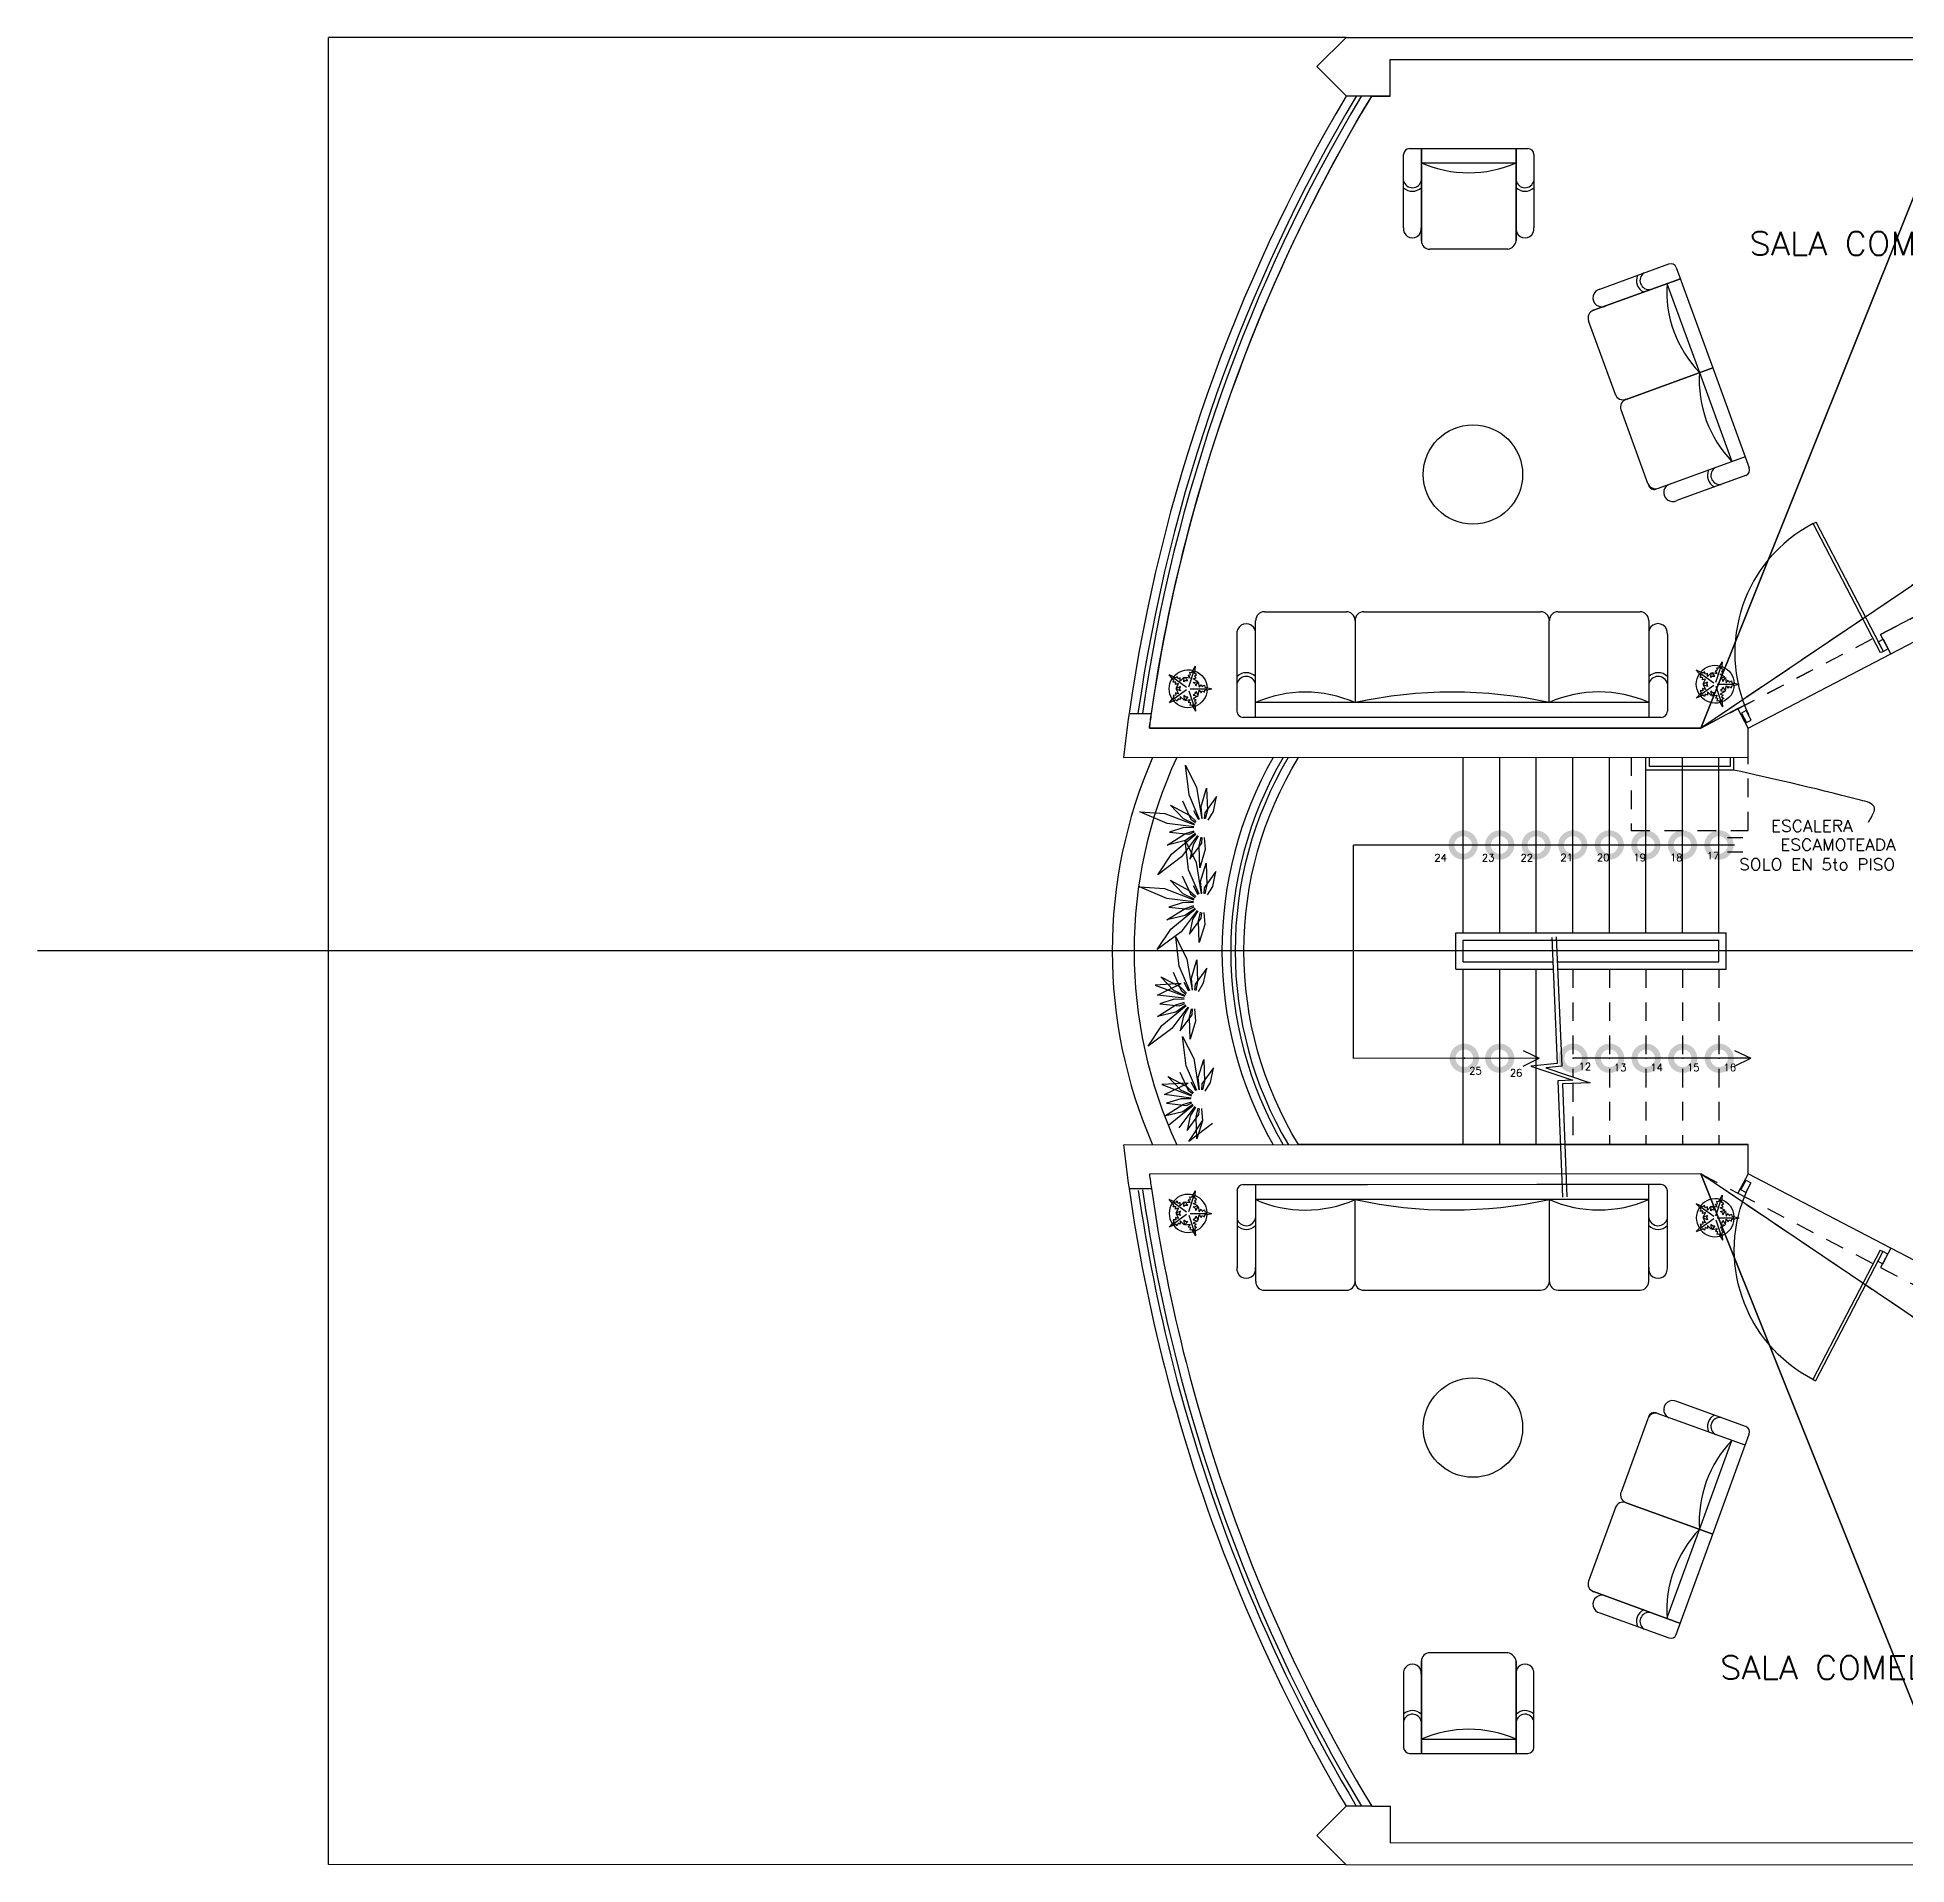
# Model space of a CAD drawing. Header units: millimetres. Extents: x 240 to 284.1, y 121.4 to 133.9.
# Drawn here: x 239.99 to 252.78, y 121.45 to 133.95 of the extents above; entities that cross this region are included whole.
import ezdxf

# ---------------------------------------------------------------- set-up
doc = ezdxf.new("R2010")
doc.units = ezdxf.units.MM
doc.linetypes.add('HIDDEN', pattern=[9.525, 6.35, -3.175])
doc.layers.add('AREAS', color=7, linetype='Continuous', plot=False)
doc.layers.add('VENTANAS', color=250, linetype='Continuous', plot=False)
for name, color, linetype in [('CORTE', 230, 'Continuous'), ('MUEBLES', 253, 'Continuous'), ('MUROS', 5, 'Continuous'), ('MUROS-BAJOS', 40, 'Continuous'), ('pisos', 8, 'Continuous'), ('PLANTAS', 3, 'Continuous'), ('PROYECCIONES', 6, 'HIDDEN'), ('PUERTAS', 2, 'Continuous')]:
    doc.layers.add(name, color=color, linetype=linetype)
doc.layers.add('TEXTOS', color=4, linetype='Continuous', lineweight=13)
doc.styles.add('ROMANS', font='romans.shx', dxfattribs={"height": 0.05})

# ---------------------------------------------------------------- blocks, each defined once
blk = doc.blocks.new('Mace022d')
for p, q in [((-0.004, 0.0436), (0, 0.0624)), ((0.004, 0.0436), (0, 0.0624)), ((0, 0.0053), (0, 0.05)), ((-0.0402, 0.0173), (-0.0593, 0.0193)), ((-0.0427, 0.0096), (-0.0593, 0.0192)), ((-0.0051, 0.0017), (-0.0476, 0.0155)), ((-0.0433, 0.0043), (-0.0427, 0.0096)), ((-0.0366, 0.006), (-0.0433, 0.0043)), ((-0.0375, 0.022), (-0.0402, 0.0173)), ((-0.0331, 0.0166), (-0.0375, 0.022)), ((-0.0354, 0.0002), (-0.0366, 0.006)), ((-0.0285, 0.0051), (-0.0354, 0.0002)), ((-0.0288, 0.0206), (-0.0331, 0.0166)), ((-0.0306, -0.009), (-0.0285, 0.0051)), ((-0.026, 0.0127), (-0.0288, 0.0206)), ((-0.0195, 0.0253), (-0.026, 0.0127)), ((-0.0168, 0.0133), (-0.0195, 0.0253)), ((-0.018, 0.0264), (-0.004, 0.0287)), ((-0.0075, 0.0201), (-0.018, 0.0264)), ((-0.0134, 0.0184), (-0.0168, 0.0133)), ((-0.0134, 0.0184), (-0.0075, 0.0201)), ((-0.0107, 0.0337), (-0.0056, 0.0367)), ((-0.004, 0.0287), (-0.0107, 0.0337)), ((-0.0093, 0.0425), (-0.004, 0.0436)), ((-0.0056, 0.0367), (-0.0093, 0.0425)), ((0.0093, 0.0425), (0.004, 0.0436)), ((0.004, 0.0287), (0.0107, 0.0337)), ((0.018, 0.0264), (0.004, 0.0287)), ((0.0051, 0.0017), (0.0476, 0.0155)), ((0.0056, 0.0367), (0.0093, 0.0425)), ((0.0107, 0.0337), (0.0056, 0.0367)), ((0.0075, 0.0201), (0.018, 0.0264)), ((0.0134, 0.0184), (0.0075, 0.0201)), ((0.0134, 0.0184), (0.0168, 0.0133)), ((0.0168, 0.0133), (0.0195, 0.0253)), ((0.0195, 0.0253), (0.026, 0.0127)), ((0.026, 0.0127), (0.0288, 0.0206)), ((0.0285, 0.0051), (0.0354, 0.0002)), ((0.0306, -0.009), (0.0285, 0.0051)), ((0.0288, 0.0206), (0.0331, 0.0166)), ((0.0331, 0.0166), (0.0375, 0.022)), ((0.0354, 0.0002), (0.0366, 0.006)), ((0.0366, 0.006), (0.0433, 0.0043)), ((0.0375, 0.022), (0.0402, 0.0173)), ((0.0402, 0.0173), (0.0593, 0.0193)), ((0.0427, 0.0096), (0.0593, 0.0192)), ((0.0433, 0.0043), (0.0427, 0.0096)), ((-0.0289, -0.0329), (-0.0367, -0.0504)), ((-0.0224, -0.0376), (-0.0366, -0.0505)), ((-0.0261, -0.0264), (-0.0325, -0.0289)), ((-0.0325, -0.0289), (-0.0289, -0.0329)), ((-0.0214, -0.0009), (-0.0306, -0.009)), ((-0.0178, -0.0118), (-0.0301, -0.0107)), ((-0.0301, -0.0107), (-0.0201, -0.0209)), ((-0.0031, -0.0043), (-0.0294, -0.0405)), ((-0.0201, -0.0209), (-0.0285, -0.021)), ((-0.0285, -0.021), (-0.0261, -0.0264)), ((-0.0174, -0.0398), (-0.0224, -0.0376)), ((-0.0216, -0.007), (-0.0214, -0.0009)), ((-0.0216, -0.007), (-0.0178, -0.0118)), ((-0.017, -0.0329), (-0.0174, -0.0398)), ((-0.0111, -0.0336), (-0.017, -0.0329)), ((-0.0136, -0.0255), (-0.0111, -0.0336)), ((-0.0009, -0.0319), (-0.0136, -0.0255)), ((-0.0057, -0.0206), (-0.0009, -0.0319)), ((0, -0.0227), (-0.0057, -0.0206)), ((0, -0.0227), (0.0057, -0.0206)), ((0.0057, -0.0206), (0.0009, -0.0319)), ((0.0009, -0.0319), (0.0136, -0.0255)), ((0.0031, -0.0043), (0.0294, -0.0405)), ((0.0136, -0.0255), (0.0111, -0.0336)), ((0.0111, -0.0336), (0.017, -0.0329)), ((0.017, -0.0329), (0.0174, -0.0398)), ((0.0174, -0.0398), (0.0224, -0.0376)), ((0.0216, -0.007), (0.0178, -0.0118)), ((0.0178, -0.0118), (0.0301, -0.0107)), ((0.0301, -0.0107), (0.0201, -0.0209)), ((0.0201, -0.0209), (0.0285, -0.021)), ((0.0214, -0.0009), (0.0306, -0.009)), ((0.0216, -0.007), (0.0214, -0.0009)), ((0.0224, -0.0376), (0.0366, -0.0505)), ((0.0285, -0.021), (0.0261, -0.0264)), ((0.0261, -0.0264), (0.0325, -0.0289)), ((0.0325, -0.0289), (0.0289, -0.0329)), ((0.0289, -0.0329), (0.0367, -0.0504))]:
    blk.add_line(p, q)
for start, end in [(93.0836, 158.9164), (21.0836, 86.9164), (165.0836, 230.9164), (309.0836, 14.9164), (237.0836, 302.9164)]:
    blk.add_arc((0, 0), 0.05, start, end)
blk = doc.blocks.new('_DOTSMALL')
at = {"color": 0, "linetype": 'ByBlock', "const_width": 0.5}
blk.add_lwpolyline([(-0.0625, 0, 1), (0.0625, 0, 1)], format="xyb", close=True, dxfattribs=at)
blk = doc.blocks.new('P')
at = {"layer": 'PUERTAS', "color": 1}
for p, q in [((0, -0.946), (0.912, -0.946)), ((0, -0.966), (0, -0.949)), ((0, -0.966), (0.912, -0.966)), ((0.912, -0.946), (0.912, -0.966))]:
    blk.add_line(p, q, dxfattribs=at)
for points in [[(0, 0), (0, -0.034), (0.068, -0.034), (0.068, 0)], [(0, -1), (0, -0.966), (0.068, -0.966), (0.068, -1)]]:
    blk.add_lwpolyline(points, close=True, dxfattribs=at)
at = {"layer": 'PUERTAS'}
blk.add_arc((0, -0.946), 0.912, 0, 87.4552, dxfattribs=at)

msp = doc.modelspace()

# ---------------------------------------------------------------- linework, layer by layer
at = {"layer": 'AREAS', "ltscale": 0.05}
for points in [[(251.37, 129.22), (253.143, 133.645), (253.443, 133.645), (255.929, 132.295), (251.37, 129.22)], [(251.37, 126.171), (253.143, 121.746), (253.443, 121.746), (255.929, 123.096), (251.37, 126.171)]]:
    msp.add_lwpolyline(points, dxfattribs=at)
at = {"layer": 'CORTE'}
for p, q in [((250.352, 127.788), (250.388, 126.926)), ((250.382, 127.792), (250.419, 126.907)), ((250.388, 126.926), (250.209, 126.908)), ((250.209, 126.908), (250.496, 126.812)), ((250.419, 126.907), (250.31, 126.896)), ((250.31, 126.896), (250.613, 126.794)), ((250.496, 126.812), (250.392, 126.807)), ((250.392, 126.807), (250.425, 126.011)), ((250.613, 126.794), (250.424, 126.787)), ((250.424, 126.787), (250.455, 126.015))]:
    msp.add_line(p, q, dxfattribs=at)
at = {"layer": 'MUEBLES'}
for p, q in [((249.337, 132.644), (249.337, 133.145)), ((249.378, 133.185), (250.188, 133.185)), ((249.459, 132.554), (249.459, 133.185)), ((249.459, 133.185), (249.459, 132.554)), ((250.107, 133.185), (250.107, 132.554)), ((250.107, 132.554), (250.107, 133.185)), ((250.228, 133.145), (250.228, 132.644)), ((249.459, 133.088), (250.107, 133.088)), ((250.05, 132.497), (249.516, 132.497)), ((250.681, 132.224), (251.151, 132.396)), ((251.203, 132.371), (251.452, 131.686)), ((250.637, 132.079), (251.231, 132.295)), ((251.231, 132.295), (250.637, 132.079)), ((251.139, 132.262), (251.361, 131.653)), ((250.786, 131.504), (250.603, 132.006)), ((251.452, 131.686), (250.859, 131.47)), ((250.859, 131.47), (251.452, 131.686)), ((251.361, 131.653), (251.583, 131.044)), ((251.452, 131.686), (251.702, 131.001)), ((251.008, 130.895), (250.825, 131.398)), ((251.674, 131.077), (251.08, 130.861)), ((251.677, 130.949), (251.207, 130.778)), ((248.325, 129.293), (248.325, 129.957)), ((248.385, 130.016), (248.946, 130.016)), ((249.006, 129.957), (249.006, 129.395)), ((249.065, 130.016), (250.275, 130.017)), ((250.334, 129.396), (250.334, 129.957)), ((250.394, 130.017), (250.955, 130.017)), ((251.015, 129.957), (251.015, 129.294)), ((248.198, 129.336), (248.198, 129.861)), ((251.142, 129.862), (251.142, 129.336)), ((249.091, 129.293), (248.24, 129.293)), ((249.006, 129.395), (248.325, 129.395)), ((250.273, 129.294), (248.774, 129.293)), ((250.334, 129.396), (249.006, 129.395)), ((251.1, 129.294), (250.249, 129.294)), ((251.015, 129.396), (250.334, 129.396)), ((249.091, 126.097), (248.24, 126.097)), ((248.325, 126.097), (248.325, 125.434)), ((250.273, 126.098), (248.774, 126.097)), ((251.1, 126.098), (250.249, 126.098)), ((251.015, 125.435), (251.015, 126.098)), ((248.198, 126.055), (248.198, 125.529)), ((249.006, 125.995), (248.325, 125.995)), ((250.334, 125.996), (249.006, 125.995)), ((249.006, 125.434), (249.006, 125.995)), ((251.015, 125.996), (250.334, 125.996)), ((250.334, 125.996), (250.334, 125.435)), ((251.142, 125.53), (251.142, 126.055)), ((248.385, 125.375), (248.946, 125.375)), ((249.065, 125.375), (250.275, 125.375)), ((250.394, 125.375), (250.955, 125.375)), ((251.677, 124.442), (251.207, 124.613)), ((251.008, 124.496), (250.825, 123.994)), ((251.674, 124.314), (251.08, 124.53)), ((251.361, 123.739), (251.583, 124.348)), ((251.452, 123.705), (251.702, 124.39)), ((251.452, 123.705), (250.859, 123.921)), ((250.859, 123.921), (251.452, 123.705)), ((250.786, 123.888), (250.603, 123.385)), ((251.139, 123.13), (251.361, 123.739)), ((251.203, 123.02), (251.452, 123.705)), ((250.637, 123.313), (251.231, 123.096)), ((251.231, 123.096), (250.637, 123.313)), ((250.681, 123.167), (251.151, 122.996)), ((250.05, 122.895), (249.516, 122.895)), ((249.459, 122.206), (249.459, 122.838)), ((249.459, 122.838), (249.459, 122.206)), ((250.107, 122.838), (250.107, 122.206)), ((250.107, 122.206), (250.107, 122.838)), ((249.337, 122.747), (249.337, 122.247)), ((250.228, 122.247), (250.228, 122.747)), ((249.459, 122.303), (250.107, 122.303)), ((249.378, 122.206), (250.188, 122.206))]:
    msp.add_line(p, q, dxfattribs=at)
at = {"layer": 'MUEBLES', "ltscale": 0.05}
for centre in [(249.812, 130.956), (249.812, 124.435)]:
    msp.add_circle(centre, 0.34, dxfattribs=at)
at = {"layer": 'MUEBLES'}
for centre, radius, start, end in [((249.378, 133.145), 0.0405, 90, 180), ((250.188, 133.145), 0.0405, 360, 90), ((249.783, 133.823), 0.803, 246.2172, 293.7828), ((249.398, 132.98), 0.0623, 193.5044, 349.5997), ((249.398, 132.98), 0.0866, 225.8735, 315.0274), ((250.168, 132.98), 0.0623, 190.4003, 346.4956), ((250.168, 132.98), 0.0866, 224.9726, 314.1265), ((249.398, 132.636), 0.0613, 172.1977, 7.8023), ((250.168, 132.636), 0.0613, 172.1977, 7.8023), ((249.516, 132.554), 0.0567, 180, 270), ((250.035, 132.569), 0.074, 282.1715, 347.8285), ((251.165, 132.357), 0.0405, 20, 110), ((251.017, 132.283), 0.0866, 155.8735, 245.0274), ((251.017, 132.283), 0.0623, 123.5044, 279.5997), ((251.941, 132.209), 0.803, 176.2172, 223.7828), ((250.694, 132.164), 0.0613, 102.1977, 297.8023), ((250.656, 132.026), 0.0567, 110, 200), ((252.163, 131.6), 0.803, 176.2172, 223.7828), ((250.839, 131.523), 0.0567, 200, 290), ((250.878, 131.417), 0.0567, 110, 200), ((251.502, 130.95), 0.0866, 154.9726, 244.1265), ((251.502, 130.95), 0.0623, 120.4003, 276.4956), ((251.664, 130.987), 0.0405, 290, 20), ((251.061, 130.915), 0.0567, 200, 290), ((251.051, 130.894), 0.0405, 200, 290), ((251.178, 130.832), 0.0613, 102.1977, 297.8023), ((248.261, 129.87), 0.0644, 352.1977, 187.8023), ((248.385, 129.957), 0.0595, 90, 180), ((248.946, 129.957), 0.0595, 0, 90), ((249.065, 129.957), 0.0595, 90, 180), ((250.275, 129.957), 0.0595, 0, 90), ((250.394, 129.957), 0.0595, 90, 180), ((250.955, 129.957), 0.0595, 0, 90), ((251.078, 129.871), 0.0644, 352.1977, 187.8023), ((248.261, 129.509), 0.0654, 10.4003, 166.4956), ((248.261, 129.509), 0.0909, 44.9726, 134.1265), ((251.079, 129.509), 0.0909, 45.8735, 135.0274), ((251.079, 129.509), 0.0654, 13.5044, 169.5997), ((248.665, 128.623), 0.844, 66.2172, 113.7828), ((249.671, 126.35), 3.117, 77.7119, 102.3283), ((250.674, 128.624), 0.844, 66.2172, 113.7828), ((248.24, 129.336), 0.0425, 180, 270), ((251.1, 129.336), 0.0425, 270, 0), ((248.24, 126.055), 0.0425, 90, 180), ((251.1, 126.055), 0.0425, 360, 90), ((248.665, 126.767), 0.844, 246.2172, 293.7828), ((249.669, 129.041), 3.117, 257.7119, 282.3283), ((250.674, 126.768), 0.844, 246.2172, 293.7828), ((248.261, 125.882), 0.0654, 193.5044, 349.5997), ((251.079, 125.882), 0.0654, 190.4003, 346.4956), ((248.261, 125.882), 0.0909, 225.8735, 315.0274), ((251.079, 125.882), 0.0909, 224.9726, 314.1265), ((248.261, 125.521), 0.0644, 172.1977, 7.8023), ((251.078, 125.521), 0.0644, 172.1977, 7.8023), ((248.385, 125.434), 0.0595, 180, 270), ((248.946, 125.434), 0.0595, 270, 0), ((249.065, 125.434), 0.0595, 180, 270), ((250.275, 125.435), 0.0595, 270, 0), ((250.394, 125.435), 0.0595, 180, 270), ((250.955, 125.435), 0.0595, 270, 0), ((251.178, 124.559), 0.0613, 62.1977, 257.8023), ((251.061, 124.477), 0.0567, 70, 160), ((251.051, 124.498), 0.0405, 70, 160), ((251.502, 124.442), 0.0866, 115.8735, 205.0274), ((251.502, 124.442), 0.0623, 83.5044, 239.5997), ((251.664, 124.404), 0.0405, 340, 70), ((252.163, 123.792), 0.803, 136.2172, 183.7828), ((250.839, 123.868), 0.0567, 70, 160), ((250.878, 123.975), 0.0567, 160, 250), ((251.941, 123.183), 0.803, 136.2172, 183.7828), ((250.656, 123.366), 0.0567, 160, 250), ((250.694, 123.227), 0.0613, 62.1977, 257.8023), ((251.017, 123.109), 0.0866, 114.9726, 204.1265), ((251.017, 123.109), 0.0623, 80.4003, 236.4956), ((251.165, 123.034), 0.0405, 250, 340), ((249.516, 122.838), 0.0567, 90, 180), ((250.035, 122.822), 0.074, 12.1715, 77.8285), ((249.398, 122.756), 0.0613, 352.1977, 187.8023), ((250.168, 122.756), 0.0613, 352.1977, 187.8023), ((249.398, 122.412), 0.0866, 44.9726, 134.1265), ((249.398, 122.412), 0.0623, 10.4003, 166.4956), ((250.168, 122.412), 0.0866, 45.8735, 135.0274), ((250.168, 122.412), 0.0623, 13.5044, 169.5997), ((249.783, 121.568), 0.803, 66.2172, 113.7828), ((249.378, 122.247), 0.0405, 180, 270), ((250.188, 122.247), 0.0405, 270, 0)]:
    msp.add_arc(centre, radius, start, end, dxfattribs=at)
at = {"layer": 'MUROS'}
for p, q in [((248.743, 133.748), (248.945, 133.946)), ((248.945, 133.945), (269.679, 133.946)), ((249.245, 133.795), (257.879, 133.796)), ((249.245, 133.546), (249.245, 133.796)), ((249.245, 133.665), (249.245, 133.795)), ((248.743, 133.748), (248.945, 133.546)), ((248.945, 133.546), (249.245, 133.546)), ((252.858, 129.996), (252.601, 129.862)), ((252.67, 129.729), (252.601, 129.862)), ((247.46, 129.32), (247.612, 129.32)), ((251.625, 129.354), (251.37, 129.221)), ((251.695, 129.221), (251.625, 129.354)), ((247.598, 129.22), (251.37, 129.221)), ((247.421, 129.02), (251.695, 129.021)), ((247.421, 126.37), (250.41, 126.371)), ((250.441, 126.371), (251.695, 126.371)), ((251.695, 126.171), (251.625, 126.038)), ((247.46, 126.07), (247.612, 126.07)), ((252.67, 125.663), (252.601, 125.53)), ((248.743, 121.644), (248.945, 121.845)), ((248.743, 121.644), (248.945, 121.445)), ((248.945, 121.445), (269.679, 121.446))]:
    msp.add_line(p, q, dxfattribs=at)
at = {"layer": 'MUROS', "ltscale": 0.05}
msp.add_line((249.119, 121.845), (248.945, 121.845), dxfattribs=at)
at = {"layer": 'MUROS'}
for points in [[(251.37, 129.22), (247.598, 129.22, -0.002225), (247.612, 129.32, -0.026712), (247.849, 130.508, -0.072936), (249.119, 133.545), (249.245, 133.545), (249.245, 133.795), (253.143, 133.795), (253.143, 133.645), (253.443, 133.645), (253.143, 133.645)], [(251.37, 126.171), (247.598, 126.17, 0.002225), (247.612, 126.07, 0.026712), (247.849, 124.883, 0.072936), (249.119, 121.845), (249.245, 121.845), (249.245, 121.595), (253.143, 121.596), (253.143, 121.746), (253.443, 121.746), (253.143, 121.746)]]:
    msp.add_lwpolyline(points, format="xyb", close=True, dxfattribs=at)
msp.add_lwpolyline([(253.295, 126.642), (253.295, 125.696), (253.295, 125.546), (252.895, 125.546), (252.67, 125.663), (251.695, 126.171), (251.695, 126.371), (248.619, 126.371, -0.28227), (248.619, 129.02), (251.695, 129.021), (251.695, 129.221), (252.67, 129.729), (252.895, 129.846), (253.295, 129.846), (253.295, 129.696), (253.295, 128.75)], format="xyb", dxfattribs=at)
at = {"layer": 'MUROS', "ltscale": 0.05}
for radius, start, end in [(11.495, 171.8728, 173.3807), (11.345, 171.7646, 172.2746), (11.495, 186.6193, 188.1272)]:
    msp.add_arc((258.839, 127.695), radius, start, end, dxfattribs=at)
at = {"layer": 'MUROS'}
for p in [(249.745, 128.421), (249.995, 128.421), (250.245, 128.421), (250.495, 128.421), (250.745, 128.421), (250.995, 128.421), (251.245, 128.421), (251.495, 128.421), (249.753, 126.962), (250.497, 126.962), (250.747, 126.962), (250.997, 126.962), (251.247, 126.962), (251.497, 126.962)]:
    msp.add_point(p, dxfattribs=at)
at = {"layer": 'MUROS-BAJOS', "ltscale": 0.05}
for p, q in [((249.745, 127.821), (249.745, 129.021)), ((249.995, 127.821), (249.995, 129.021)), ((250.245, 127.821), (250.245, 129.021)), ((250.495, 127.821), (250.495, 129.021)), ((250.745, 127.821), (250.745, 129.021)), ((250.995, 127.821), (250.995, 129.021)), ((251.245, 127.821), (251.245, 129.021)), ((251.495, 127.821), (251.495, 129.021)), ((249.745, 126.371), (249.745, 127.571)), ((249.995, 126.371), (249.995, 127.571)), ((250.245, 126.371), (250.245, 127.571))]:
    msp.add_line(p, q, dxfattribs=at)
at = {"layer": 'MUROS-BAJOS', "linetype": 'HIDDEN', "ltscale": 0.02}
for p, q in [((250.495, 127.571), (250.495, 126.834)), ((250.745, 127.571), (250.745, 126.371)), ((250.995, 127.571), (250.995, 126.371)), ((251.245, 127.571), (251.245, 126.371)), ((251.495, 127.571), (251.495, 126.371)), ((250.495, 126.79), (250.495, 126.371))]:
    msp.add_line(p, q, dxfattribs=at)
at = {"layer": 'MUROS-BAJOS', "ltscale": 0.05}
for radius, start, end in [(11.495, 149.4069, 171.8728), (11.345, 148.9525, 171.7646)]:
    msp.add_arc((258.839, 127.695), radius, start, end, dxfattribs=at)
at = {"layer": 'MUROS-BAJOS'}
for centre, radius, start, end in [((250.656, 127.695), 3.312, 156.4151, 203.5849), ((250.656, 127.695), 3.162, 155.2225, 204.7766), ((250.779, 127.696), 2.684, 150.4259, 209.5884), ((258.839, 127.695), 11.495, 188.1272, 194.3559), ((258.839, 127.695), 11.495, 194.3559, 210.5931)]:
    msp.add_arc(centre, radius, start, end, dxfattribs=at)
at = {"layer": 'pisos', "ltscale": 0.05}
for p, q in [((248.945, 133.945), (241.983, 133.946)), ((251.695, 128.939), (251.695, 128.939)), ((248.945, 121.445), (241.983, 121.446))]:
    msp.add_line(p, q, dxfattribs=at)
at = {"layer": 'pisos'}
msp.add_line((241.983, 121.446), (241.983, 133.946), dxfattribs=at)
at = {"layer": 'pisos', "color": 6, "ltscale": 0.05}
msp.add_line((284.109, 127.696), (239.991, 127.696), dxfattribs=at)
at = {"layer": 'pisos', "ltscale": 0.05}
msp.add_spline([(252.517, 128.578), (252.556, 128.684), (252.464, 128.728), (251.595, 128.934)], degree=3, dxfattribs=at)
at = {"layer": 'PLANTAS'}
for p, q in [((247.87, 128.765), (247.845, 128.967)), ((247.845, 128.967), (247.921, 128.815)), ((247.921, 128.815), (247.956, 128.601)), ((247.952, 128.685), (247.99, 128.809)), ((247.99, 128.809), (247.995, 128.66)), ((247.534, 128.647), (247.703, 128.637)), ((247.721, 128.567), (247.534, 128.647)), ((247.832, 128.599), (247.743, 128.693)), ((247.743, 128.693), (247.874, 128.623)), ((247.826, 128.723), (247.882, 128.598)), ((247.941, 128.596), (247.87, 128.765)), ((247.936, 128.594), (247.903, 128.654)), ((247.96, 128.601), (247.952, 128.685)), ((248.057, 128.752), (247.977, 128.641)), ((247.995, 128.66), (247.981, 128.6)), ((248, 128.592), (248.036, 128.651)), ((248.036, 128.651), (248.057, 128.752)), ((247.703, 128.637), (247.906, 128.56)), ((247.903, 128.545), (247.721, 128.567)), ((247.833, 128.54), (247.735, 128.509)), ((247.908, 128.564), (247.832, 128.599)), ((247.902, 128.539), (247.833, 128.54)), ((247.846, 128.5), (247.905, 128.518)), ((247.874, 128.623), (247.919, 128.581)), ((247.882, 128.598), (247.914, 128.575)), ((247.977, 128.641), (247.973, 128.601)), ((247.72, 128.421), (247.846, 128.5)), ((247.846, 128.451), (247.72, 128.421)), ((247.735, 128.509), (247.871, 128.494)), ((247.749, 128.359), (247.917, 128.496)), ((247.928, 128.486), (247.817, 128.339)), ((247.842, 128.454), (247.918, 128.302)), ((247.867, 128.252), (247.842, 128.454)), ((247.914, 128.5), (247.846, 128.451)), ((247.871, 128.494), (247.908, 128.511)), ((247.876, 128.323), (247.956, 128.433)), ((247.897, 128.423), (247.876, 128.323)), ((247.933, 128.482), (247.897, 128.423)), ((247.938, 128.414), (247.952, 128.474)), ((247.943, 128.265), (247.938, 128.414)), ((247.956, 128.433), (247.96, 128.473)), ((247.973, 128.473), (247.981, 128.39)), ((247.655, 128.218), (247.749, 128.359)), ((247.817, 128.339), (247.655, 128.218)), ((247.918, 128.302), (247.953, 128.088)), ((247.981, 128.39), (247.943, 128.265)), ((247.949, 128.172), (247.987, 128.296)), ((247.987, 128.296), (247.992, 128.148)), ((247.74, 128.18), (247.871, 128.11)), ((247.829, 128.086), (247.74, 128.18)), ((247.823, 128.21), (247.879, 128.086)), ((247.938, 128.084), (247.867, 128.252)), ((247.933, 128.081), (247.9, 128.141)), ((247.957, 128.089), (247.949, 128.172)), ((248.054, 128.239), (247.974, 128.128)), ((247.992, 128.148), (247.978, 128.087)), ((247.997, 128.079), (248.033, 128.138)), ((248.033, 128.138), (248.054, 128.239)), ((247.718, 128.055), (247.531, 128.134)), ((247.531, 128.134), (247.701, 128.124)), ((247.701, 128.124), (247.903, 128.047)), ((247.9, 128.032), (247.718, 128.055)), ((247.83, 128.028), (247.732, 127.996)), ((247.905, 128.051), (247.829, 128.086)), ((247.899, 128.026), (247.83, 128.028)), ((247.871, 128.11), (247.916, 128.068)), ((247.879, 128.086), (247.911, 128.062)), ((247.974, 128.128), (247.97, 128.089)), ((247.717, 127.909), (247.843, 127.987)), ((247.843, 127.939), (247.717, 127.909)), ((247.732, 127.996), (247.868, 127.982)), ((247.746, 127.846), (247.914, 127.984)), ((247.925, 127.973), (247.815, 127.827)), ((247.843, 127.987), (247.902, 128.006)), ((247.911, 127.987), (247.843, 127.939)), ((247.868, 127.982), (247.905, 127.998)), ((247.873, 127.81), (247.953, 127.921)), ((247.894, 127.911), (247.873, 127.81)), ((247.93, 127.97), (247.894, 127.911)), ((247.935, 127.902), (247.949, 127.962)), ((247.94, 127.753), (247.935, 127.902)), ((247.953, 127.921), (247.957, 127.96)), ((247.97, 127.96), (247.978, 127.877)), ((247.652, 127.705), (247.746, 127.846)), ((247.815, 127.827), (247.652, 127.705)), ((247.779, 127.793), (247.855, 127.641)), ((247.803, 127.592), (247.779, 127.793)), ((247.978, 127.877), (247.94, 127.753)), ((247.855, 127.641), (247.89, 127.427)), ((247.886, 127.511), (247.923, 127.636)), ((247.923, 127.636), (247.928, 127.487)), ((247.676, 127.52), (247.808, 127.45)), ((247.765, 127.425), (247.676, 127.52)), ((247.76, 127.55), (247.815, 127.425)), ((247.875, 127.423), (247.803, 127.592)), ((247.894, 127.428), (247.886, 127.511)), ((247.991, 127.578), (247.911, 127.468)), ((247.969, 127.477), (247.991, 127.578)), ((247.816, 127.473), (247.637, 127.463)), ((247.637, 127.463), (247.84, 127.386)), ((247.654, 127.394), (247.816, 127.473)), ((247.836, 127.372), (247.654, 127.394)), ((247.842, 127.39), (247.765, 127.425)), ((247.808, 127.45), (247.853, 127.408)), ((247.815, 127.425), (247.848, 127.401)), ((247.869, 127.42), (247.836, 127.481)), ((247.911, 127.468), (247.907, 127.428)), ((247.928, 127.487), (247.915, 127.426)), ((247.934, 127.419), (247.969, 127.477)), ((247.653, 127.248), (247.78, 127.327)), ((247.78, 127.278), (247.653, 127.248)), ((247.767, 127.367), (247.669, 127.335)), ((247.669, 127.335), (247.805, 127.321)), ((247.683, 127.186), (247.85, 127.323)), ((247.861, 127.312), (247.751, 127.166)), ((247.836, 127.365), (247.767, 127.367)), ((247.78, 127.327), (247.839, 127.345)), ((247.848, 127.326), (247.78, 127.278)), ((247.805, 127.321), (247.841, 127.337)), ((247.809, 127.149), (247.89, 127.26)), ((247.831, 127.25), (247.809, 127.149)), ((247.867, 127.309), (247.831, 127.25)), ((247.872, 127.241), (247.886, 127.301)), ((247.877, 127.092), (247.872, 127.241)), ((247.89, 127.26), (247.894, 127.3)), ((247.906, 127.3), (247.914, 127.216)), ((247.589, 127.044), (247.683, 127.186)), ((247.751, 127.166), (247.589, 127.044)), ((247.826, 127.112), (247.902, 126.96)), ((247.851, 126.91), (247.826, 127.112)), ((247.914, 127.216), (247.877, 127.092)), ((247.807, 126.868), (247.863, 126.743)), ((247.922, 126.742), (247.851, 126.91)), ((247.902, 126.96), (247.937, 126.746)), ((247.933, 126.83), (247.971, 126.954)), ((248.038, 126.897), (247.958, 126.786)), ((247.971, 126.954), (247.976, 126.805)), ((248.017, 126.796), (248.038, 126.897)), ((247.864, 126.792), (247.684, 126.782)), ((247.684, 126.782), (247.887, 126.705)), ((247.702, 126.713), (247.864, 126.792)), ((247.724, 126.838), (247.855, 126.768)), ((247.813, 126.744), (247.724, 126.838)), ((247.889, 126.709), (247.813, 126.744)), ((247.855, 126.768), (247.9, 126.726)), ((247.863, 126.743), (247.895, 126.72)), ((247.917, 126.739), (247.884, 126.799)), ((247.941, 126.746), (247.933, 126.83)), ((247.958, 126.786), (247.954, 126.746)), ((247.976, 126.805), (247.962, 126.745)), ((247.981, 126.737), (248.017, 126.796)), ((247.701, 126.566), (247.827, 126.645)), ((247.884, 126.69), (247.702, 126.713)), ((247.814, 126.685), (247.716, 126.654)), ((247.716, 126.654), (247.852, 126.639)), ((247.73, 126.504), (247.898, 126.642)), ((247.909, 126.631), (247.799, 126.485)), ((247.883, 126.684), (247.814, 126.685)), ((247.827, 126.645), (247.886, 126.663)), ((247.895, 126.645), (247.827, 126.596)), ((247.852, 126.639), (247.889, 126.656)), ((247.914, 126.627), (247.878, 126.569)), ((247.919, 126.559), (247.933, 126.62)), ((247.937, 126.578), (247.941, 126.618)), ((247.954, 126.618), (247.962, 126.535)), ((247.827, 126.596), (247.701, 126.566)), ((247.857, 126.468), (247.937, 126.578)), ((247.878, 126.569), (247.857, 126.468)), ((247.868, 126.393), (247.962, 126.535)), ((248.03, 126.515), (247.868, 126.393)), ((247.924, 126.411), (247.919, 126.559)), ((247.962, 126.535), (247.924, 126.411))]:
    msp.add_line(p, q, dxfattribs=at)
at = {"layer": 'PROYECCIONES', "ltscale": 0.02}
for p, q in [((251.625, 129.354), (252.601, 129.862)), ((250.895, 129.021), (250.895, 128.521)), ((251.695, 128.521), (251.695, 129.021)), ((250.895, 128.521), (251.695, 128.521))]:
    msp.add_line(p, q, dxfattribs=at)
for points in [[(251.37, 129.22), (251.625, 129.353), (252.601, 129.861), (252.858, 129.995), (254.074, 129.995), (255.929, 131.066), (255.929, 132.295), (255.929, 132.295)], [(251.37, 126.171), (251.625, 126.038), (252.601, 125.53), (252.858, 125.396), (254.074, 125.396), (255.929, 124.325), (255.929, 123.096), (255.929, 123.096)]]:
    msp.add_lwpolyline(points, close=True, dxfattribs=at)
at = {"layer": 'PUERTAS'}
for p, q in [((251.601, 128.421), (248.995, 128.42)), ((248.995, 126.961), (248.995, 128.42)), ((251.659, 128.471), (251.553, 128.471)), ((251.659, 128.371), (251.553, 128.371)), ((249.695, 127.571), (249.695, 127.821)), ((249.695, 127.821), (251.545, 127.821)), ((249.745, 127.621), (249.745, 127.771)), ((249.745, 127.771), (251.495, 127.771)), ((251.495, 127.621), (251.495, 127.771)), ((251.545, 127.571), (251.545, 127.821)), ((249.695, 127.571), (250.361, 127.571)), ((249.745, 127.621), (250.359, 127.621)), ((250.389, 127.621), (251.495, 127.621)), ((250.391, 127.571), (251.545, 127.571)), ((250.155, 127.016), (250.266, 126.962)), ((251.601, 127.016), (251.712, 126.962)), ((250.266, 126.962), (248.995, 126.961)), ((250.155, 126.908), (250.266, 126.962)), ((251.712, 126.962), (250.495, 126.962)), ((251.601, 126.908), (251.712, 126.962))]:
    msp.add_line(p, q, dxfattribs=at)
at = {"layer": 'VENTANAS', "ltscale": 0.05}
for p, q in [((250.995, 128.934), (250.995, 129.021)), ((251.595, 128.934), (250.995, 128.934)), ((251.019, 128.958), (251.019, 129.021)), ((251.571, 128.958), (251.019, 128.958)), ((251.571, 129.021), (251.571, 128.958)), ((251.595, 129.021), (251.595, 128.934))]:
    msp.add_line(p, q, dxfattribs=at)
for centre, radius, start, end in [((258.839, 127.695), 11.435, 149.2235, 171.8298), ((258.839, 127.695), 11.405, 149.1337, 171.8082), ((250.779, 127.696), 2.624, 149.6782, 210.3348), ((250.779, 127.696), 2.594, 149.2898, 210.7232)]:
    msp.add_arc(centre, radius, start, end, dxfattribs=at)
at = {"layer": 'VENTANAS'}
for radius, start, end in [(11.435, 188.2354, 194.3559), (11.405, 188.2354, 194.3559), (11.435, 194.3559, 210.771), (11.405, 194.3559, 210.8608)]:
    msp.add_arc((258.839, 127.695), radius, start, end, dxfattribs=at)

# ---------------------------------------------------------------- block references
at = {"layer": 'MUEBLES', "ltscale": 0.05, "yscale": 2.600000000000001, "zscale": 2.600000000000001, "rotation": 270}
for p, xscale in [((251.47, 129.521), -2.600000000000001), ((247.864, 129.49), -2.600000000000001), ((247.864, 125.901), 2.600000000000001), ((251.47, 125.871), 2.600000000000001)]:
    msp.add_blockref('Mace022d', p, dxfattribs=dict(at, xscale=xscale))
at = {"layer": 'MUROS', "xscale": 0.3200000000000333, "yscale": 0.3200000000000333, "zscale": 0.3200000000000333, "rotation": 296.5650511770802}
for p in [(249.745, 128.421), (249.995, 128.421), (250.245, 128.421), (250.495, 128.421), (250.745, 128.421), (250.995, 128.421), (251.245, 128.421), (251.495, 128.421), (249.753, 126.962), (249.995, 126.962), (250.497, 126.962), (250.747, 126.962), (250.997, 126.962), (251.247, 126.962), (251.497, 126.962)]:
    msp.add_blockref('_DOTSMALL', p, dxfattribs=at)
at = {"layer": 'pisos', "ltscale": 0.05, "yscale": 1.093112112780834, "zscale": 1.093112112780834}
for p, xscale, rotation in [((251.683, 129.258), 1.093112112780834, 117.512002623869), ((251.68, 126.127), -1.093112112780834, 62.48799737613097)]:
    msp.add_blockref('P', p, dxfattribs=dict(at, xscale=xscale, rotation=rotation))

# ---------------------------------------------------------------- texts
at = {"layer": 'PUERTAS', "style": 'ROMANS'}
for s, p in [('24', (249.548, 128.309)), ('23', (249.873, 128.309)), ('22', (250.137, 128.309)), ('21', (250.41, 128.31)), ('20', (250.66, 128.31)), ('19', (250.91, 128.31)), ('18', (251.16, 128.31)), ('17', (251.412, 128.323)), ('25', (249.786, 126.851)), ('26', (250.064, 126.837)), ('12', (250.535, 126.88)), ('13', (250.776, 126.874)), ('14', (251.026, 126.874)), ('15', (251.276, 126.874)), ('16', (251.526, 126.874))]:
    msp.add_text(s, height=0.05, dxfattribs=at).set_placement(p)
at = {"layer": 'TEXTOS', "style": 'ROMANS', "width": 1.065916}
for s, height, p in [('SALA COMEDOR', 0.16, (251.703, 132.456)), ('ESCALERA', 0.08, (251.85, 128.512)), ('ESCAMOTEADA', 0.08, (251.914, 128.383)), ('SOLO EN 5to PISO', 0.08, (251.633, 128.249)), ('SALA COMEDOR', 0.16, (251.502, 122.713))]:
    msp.add_text(s, height=height, dxfattribs=at).set_placement(p)

doc.saveas('drawing.dxf')
